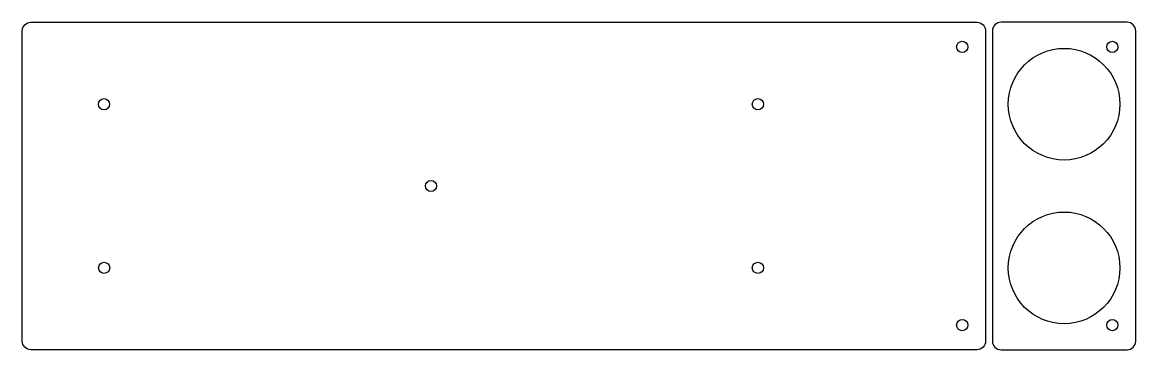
# Model space of a CAD drawing. Header units: millimetres. Extents: x 10 to 269, y -86 to -10.
import ezdxf

# ---------------------------------------------------------------- set-up
doc = ezdxf.new("R2010")
doc.units = ezdxf.units.MM
doc.layers.get('0').update_dxf_attribs({"linetype": 'CONTINUOUS'})

msp = doc.modelspace()

# ---------------------------------------------------------------- linework, layer by layer
for points in [[(234.05, -11.52), (234.05, -83.73, -0.414214), (232.05, -85.73), (11.52, -85.73, -0.414213), (9.52, -83.73), (9.52, -11.52, -0.414213), (11.52, -9.52), (232.05, -9.52, -0.414214)], [(267.05, -9.52), (237.65, -9.52, 0.414213), (235.65, -11.52), (235.65, -83.73, 0.414214), (237.65, -85.73), (267.05, -85.73, 0.414214), (269.05, -83.73), (269.05, -11.52, 0.414214)]]:
    msp.add_lwpolyline(points, format="xyb", close=True)
for centre, radius in [((228.6, -15.24), 1.3), ((263.6, -15.24), 1.3), ((252.35, -28.58), 13), ((28.58, -28.58), 1.3), ((180.98, -28.58), 1.3), ((104.78, -47.62), 1.3), ((252.35, -66.68), 13), ((28.61, -66.67), 1.3), ((180.98, -66.67), 1.3), ((228.6, -80), 1.3), ((263.6, -80), 1.3)]:
    msp.add_circle(centre, radius)

doc.saveas('drawing.dxf')
